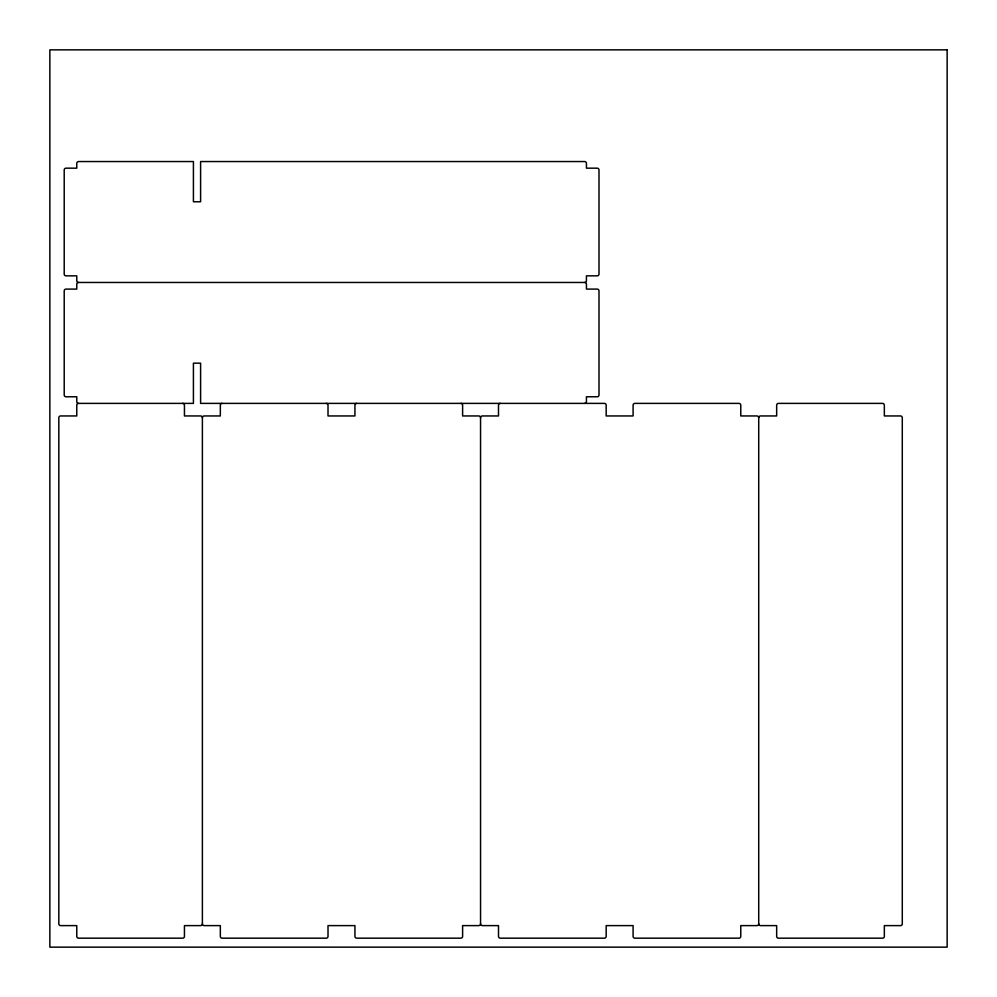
<?xml version="1.0" encoding="UTF-8"?>
<svg xmlns="http://www.w3.org/2000/svg" width="997" height="997" viewBox="0 0 997 997"><rect width="100%" height="100%" fill="white"/><g stroke="black" fill="none" stroke-linecap="round" stroke-linejoin="round"><path stroke-width="1.5" d="M500.295 403.386A1.795 1.795 0 0 0 498.5 405.181L498.5 415.948L482.349 415.948A1.795 1.795 0 0 0 480.554 417.743L480.554 923.82A1.795 1.795 0 0 0 482.349 925.615L498.5 925.615L498.5 936.382A1.795 1.795 0 0 0 500.295 938.177L604.381 938.177A1.795 1.795 0 0 0 606.176 936.382L606.176 925.615L633.095 925.615L633.095 936.382A1.795 1.795 0 0 0 634.89 938.177L738.976 938.177A1.795 1.795 0 0 0 740.771 936.382L740.771 925.615L756.922 925.615A1.795 1.795 0 0 0 758.717 923.82L758.717 417.743A1.795 1.795 0 0 0 756.922 415.948L740.771 415.948L740.771 405.181A1.795 1.795 0 0 0 738.976 403.386L634.89 403.386A1.795 1.795 0 0 0 633.095 405.181L633.095 415.948L606.176 415.948L606.176 405.181A1.795 1.795 0 0 0 604.381 403.386L200.596 403.386L200.596 363.17L193.418 363.17L193.418 403.386L78.564 403.386A1.795 1.795 0 0 1 76.769 401.592L76.769 396.769L66.001 396.769A1.795 1.795 0 0 1 64.207 394.974L64.207 290.887A1.795 1.795 0 0 1 66.001 289.093L76.769 289.093L76.769 284.257A1.795 1.795 0 0 1 78.564 282.463L584.641 282.463A1.795 1.795 0 0 1 586.435 284.257L586.435 289.093L597.203 289.093A1.795 1.795 0 0 1 598.998 290.887L598.998 394.974A1.795 1.795 0 0 1 597.203 396.769L586.435 396.769L586.435 401.592A1.795 1.795 0 0 1 584.641 403.386M182.65 403.386A1.795 1.795 0 0 1 184.445 405.181L184.445 415.948L200.596 415.948A1.795 1.795 0 0 1 202.391 417.743L202.391 923.82A1.795 1.795 0 0 1 200.596 925.615L184.445 925.615L184.445 936.382A1.795 1.795 0 0 1 182.65 938.177L78.564 938.177A1.795 1.795 0 0 1 76.769 936.382L76.769 925.615L60.618 925.615A1.795 1.795 0 0 1 58.823 923.82L58.823 417.743A1.795 1.795 0 0 1 60.618 415.948L76.769 415.948L76.769 405.181A1.795 1.795 0 0 1 78.564 403.386M202.391 923.82A1.795 1.795 0 0 0 204.186 925.615L220.337 925.615L220.337 936.382A1.795 1.795 0 0 0 222.132 938.177L326.218 938.177A1.795 1.795 0 0 0 328.013 936.382L328.013 925.615L354.932 925.615L354.932 936.382A1.795 1.795 0 0 0 356.727 938.177L460.813 938.177A1.795 1.795 0 0 0 462.608 936.382L462.608 925.615L478.759 925.615A1.795 1.795 0 0 0 480.554 923.82M202.391 417.743A1.795 1.795 0 0 1 204.186 415.948L220.337 415.948L220.337 405.181A1.795 1.795 0 0 1 222.132 403.386M480.554 417.743A1.795 1.795 0 0 0 478.759 415.948L462.608 415.948L462.608 405.181A1.795 1.795 0 0 0 460.813 403.386M356.727 403.386A1.795 1.795 0 0 0 354.932 405.181L354.932 415.948L328.013 415.948L328.013 405.181A1.795 1.795 0 0 0 326.218 403.386M758.717 923.82A1.795 1.795 0 0 0 760.512 925.615L776.663 925.615L776.663 936.382A1.795 1.795 0 0 0 778.458 938.177L882.544 938.177A1.795 1.795 0 0 0 884.339 936.382L884.339 925.615L900.49 925.615A1.795 1.795 0 0 0 902.285 923.82L902.285 417.743A1.795 1.795 0 0 0 900.49 415.948L884.339 415.948L884.339 405.181A1.795 1.795 0 0 0 882.544 403.386L778.458 403.386A1.795 1.795 0 0 0 776.663 405.181L776.663 415.948L760.512 415.948A1.795 1.795 0 0 0 758.717 417.743M584.641 282.463A1.795 1.795 0 0 0 586.435 280.668L586.435 275.845L597.203 275.845A1.795 1.795 0 0 0 598.998 274.05L598.998 169.964A1.795 1.795 0 0 0 597.203 168.169L586.435 168.169L586.435 163.346A1.795 1.795 0 0 0 584.641 161.551L200.596 161.551L200.596 201.768L193.418 201.768L193.418 161.551L78.564 161.551A1.795 1.795 0 0 0 76.769 163.346L76.769 168.169L66.001 168.169A1.795 1.795 0 0 0 64.207 169.964L64.207 274.05A1.795 1.795 0 0 0 66.001 275.845L76.769 275.845L76.769 280.668A1.795 1.795 0 0 0 78.564 282.463M947.15 49.85L49.85 49.85L49.85 947.15L947.15 947.15L947.15 49.85"/></g></svg>
